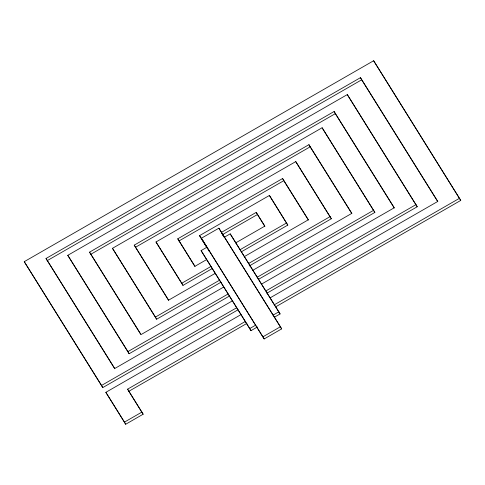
<?xml version="1.0" encoding="UTF-8"?>
<svg xmlns="http://www.w3.org/2000/svg" width="485" height="485" viewBox="0 0 485 485"><rect width="100%" height="100%" fill="white"/><g stroke="black" fill="none" stroke-linecap="round" stroke-linejoin="round"><path stroke-width="0.73" d="M238.002 309.818L102.765 387.588L24.25 261.664L373.644 60.74L460.75 200.414L275.765 306.793M114.745 368.745L46.014 258.493L360.47 77.661L437.773 201.439L270.066 297.887L280.087 313.928L274.261 317.281M47.227 260.639L361.683 79.801L437.785 201.657M229.381 296.08L129.119 353.741L67.779 255.322L347.29 94.587L417.221 206.755L266.889 293.207M140.644 334.171L89.543 252.158L334.116 111.508L394.244 207.78L261.476 284.131M90.756 254.298L335.329 113.648L394.257 207.998M220.996 282.209L156.631 319.227L112.471 248.314L322.107 127.761L374.856 212.424L258.214 279.499M168.61 300.385L134.236 245.149L308.933 144.682L351.825 213.364L252.831 270.29M135.448 247.289L310.145 146.828L351.837 213.576M212.46 268.423L182.984 285.38L156 241.979L295.759 161.608L331.328 218.759L249.235 265.974M194.958 266.538L177.765 238.808L282.585 178.529L308.351 219.79L244.294 256.626M178.977 240.948L283.798 180.669L308.375 220.026M207.768 249.029L199.529 235.637L269.411 195.455L287.799 225.101L241.287 251.848M201.402 238.232L218.868 228.186L280.427 326.751L281.639 328.891L264.173 338.936L201.402 238.232L264.173 338.936M235.71 242.87L264.822 226.131L256.232 212.375L221.293 232.467L222.203 234.073M264.865 226.392L257.444 214.515L222.506 234.607L224.07 237.11M257.438 326.957L250.969 330.673L201.087 250.599L206.907 247.247M224.379 237.201L230.199 233.855L280.087 313.928M206.592 259.614L194.946 266.313L177.765 238.808M156 241.979L181.772 283.234L210.884 266.495M240.002 249.751L286.587 222.961M215.182 273.37L168.592 300.16L134.236 245.149M112.471 248.314L155.418 317.081L219.475 280.245M248.593 263.5L330.115 216.619M223.712 287.035L141.026 334.589L89.543 252.158M67.779 255.322L127.907 351.601L228.065 294.001M257.183 277.256L373.644 210.278M232.357 300.876L114.733 368.521L46.014 258.493M24.25 261.664L101.553 385.442L236.656 307.751M416.009 204.609L265.768 291.012L230.199 233.855M245.246 321.507L127.616 389.152L143.142 414.214L125.676 424.26L105.851 392.323L240.948 314.632M274.358 304.762L459.537 198.274M127.616 389.152L128.828 391.292L246.901 323.392M201.087 250.599L249.757 328.533L255.583 325.186M273.049 315.141L278.875 311.788M262.961 336.796L280.427 326.751M105.851 392.323L124.463 422.12L141.929 412.074M460.75 200.414L373.644 60.74M417.221 206.755L347.29 94.587M374.856 212.424L322.107 127.761M331.328 218.759L295.759 161.608M287.799 225.101L269.411 195.455M266.162 291.637L269.672 297.263M281.639 328.891L218.868 228.186M222.463 234.346L224.028 236.844M199.529 235.637L207.732 248.769M128.828 391.292L143.142 414.214M360.47 77.661L361.683 79.801M334.116 111.508L335.329 113.648M308.933 144.682L310.145 146.828M282.585 178.529L283.798 180.669M256.232 212.375L257.444 214.515M208.726 250.46L209.332 251.533M249.757 328.533L250.969 330.673M181.772 283.234L182.984 285.38M155.418 317.081L156.631 319.227M127.907 351.601L129.119 353.741M124.463 422.12L125.676 424.26M101.553 385.442L102.765 387.588"/></g></svg>
